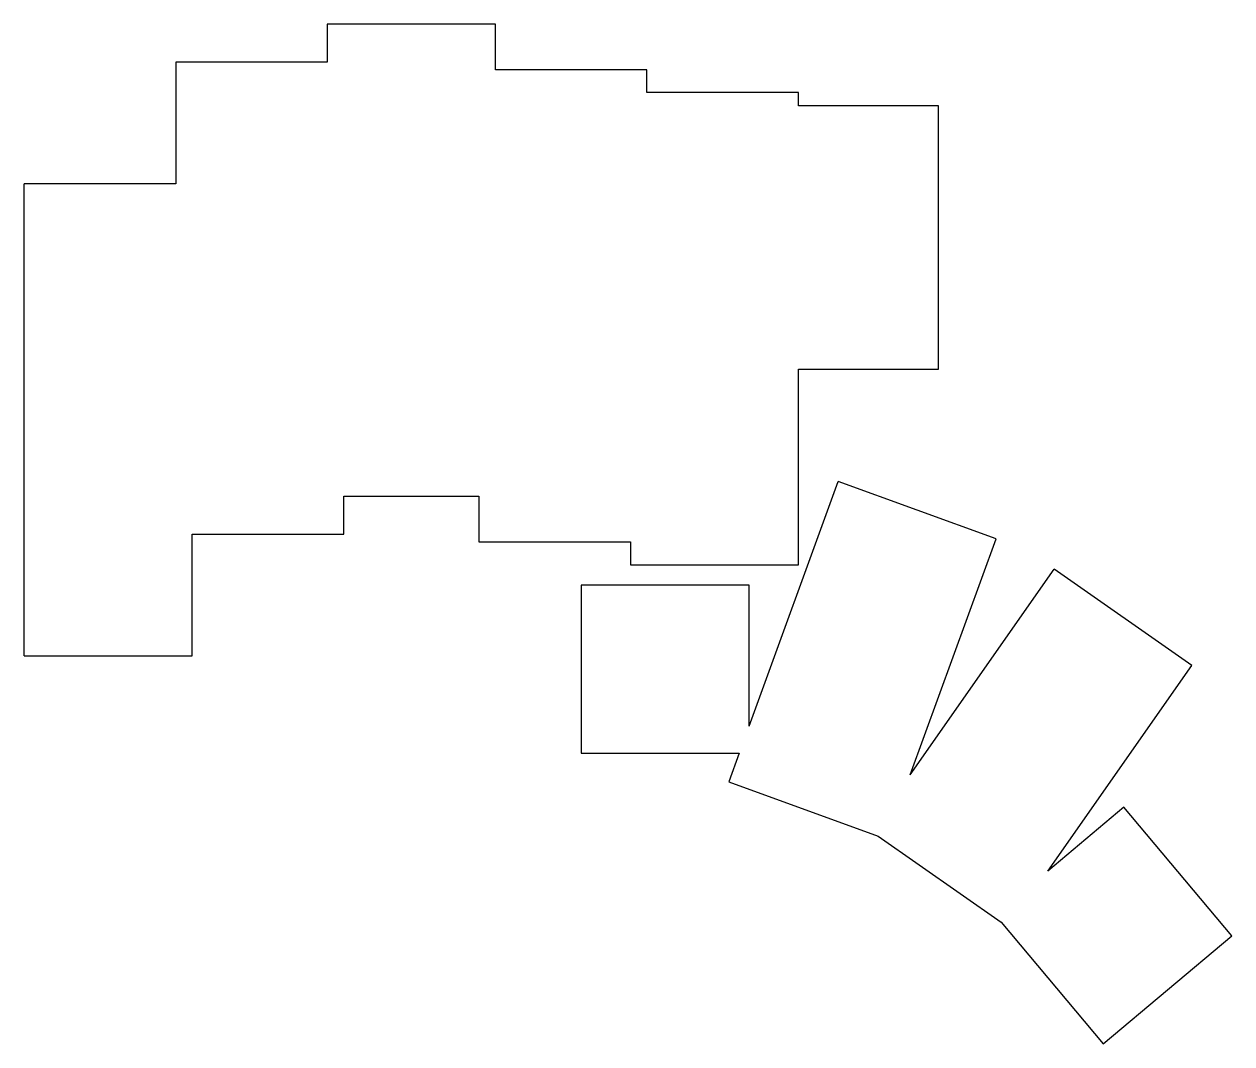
# Model space of a CAD drawing. Header units: millimetres. Extents: x 39 to 191, y -163 to -35.
import ezdxf

# ---------------------------------------------------------------- set-up
doc = ezdxf.new("R2010")
doc.units = ezdxf.units.MM

msp = doc.modelspace()

# ---------------------------------------------------------------- linework, layer by layer
for p, q in [((98.53, -35.18), (77.47, -35.18)), ((77.47, -35.18), (77.47, -39.95)), ((98.53, -40.9), (98.53, -35.18)), ((77.47, -39.95), (58.48, -39.95)), ((58.48, -39.95), (58.48, -55.19)), ((117.53, -40.9), (98.53, -40.9)), ((117.53, -43.76), (117.53, -40.9)), ((136.53, -43.76), (117.53, -43.76)), ((136.53, -45.4), (136.53, -43.76)), ((154.05, -45.4), (136.53, -45.4)), ((154.05, -78.4), (154.05, -45.4)), ((39.48, -114.33), (39.48, -55.19)), ((58.48, -55.19), (39.48, -55.19)), ((136.53, -102.91), (136.53, -78.4)), ((136.53, -78.4), (154.05, -78.4)), ((130.33, -123.14), (141.5, -92.47)), ((161.28, -99.67), (141.5, -92.47)), ((79.53, -99.09), (79.53, -94.33)), ((79.53, -94.33), (96.47, -94.33)), ((96.47, -94.33), (96.47, -100.05)), ((60.52, -114.33), (60.52, -99.09)), ((60.52, -99.09), (79.53, -99.09)), ((150.52, -129.23), (161.28, -99.67)), ((96.47, -100.05), (115.47, -100.05)), ((115.47, -100.05), (115.47, -102.91)), ((115.47, -102.91), (136.53, -102.91)), ((150.52, -129.23), (168.56, -103.46)), ((185.8, -115.53), (168.56, -103.46)), ((130.33, -105.47), (109.28, -105.47)), ((109.28, -105.47), (109.28, -126.52)), ((130.33, -123.14), (130.33, -105.47)), ((39.48, -114.33), (60.52, -114.33)), ((167.76, -141.3), (185.8, -115.53)), ((109.28, -126.52), (129.1, -126.52)), ((129.1, -126.52), (127.8, -130.1)), ((127.8, -130.1), (146.52, -136.92)), ((177.3, -133.29), (167.76, -141.3)), ((190.83, -149.42), (177.3, -133.29)), ((146.52, -136.92), (161.91, -147.69)), ((161.91, -147.69), (174.71, -162.95)), ((174.71, -162.95), (190.83, -149.42))]:
    msp.add_line(p, q)

doc.saveas('drawing.dxf')
